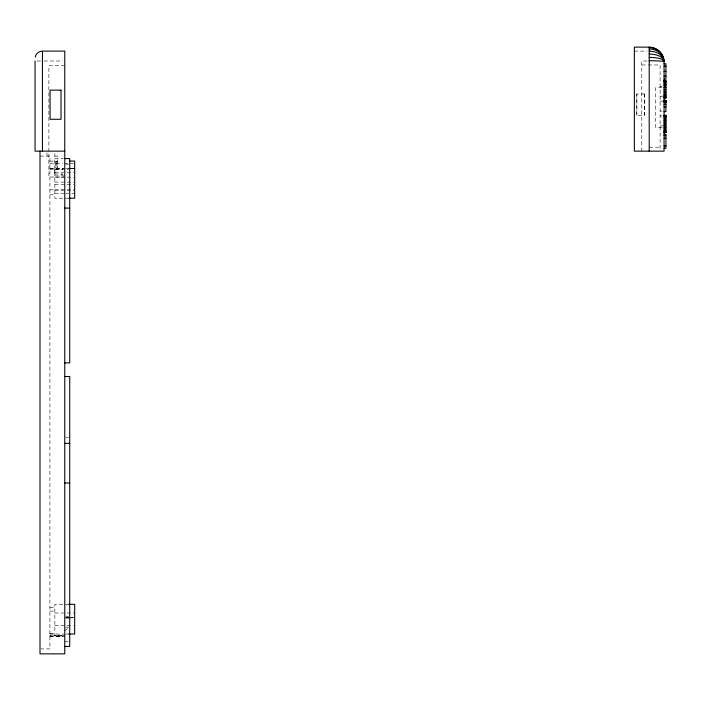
<?xml version="1.0" encoding="UTF-8"?>
<svg xmlns="http://www.w3.org/2000/svg" width="701" height="701" viewBox="0 0 701 701"><rect width="100%" height="100%" fill="white"/><g stroke="black" fill="none" stroke-linecap="round" stroke-linejoin="round"><path stroke-width="0.53" stroke-dasharray="3.5 2.63" d="M49.911 636.245L64.764 636.245L54.862 635.413M54.862 173.462L54.862 168.45L63.511 168.468M64.764 630.62L68.602 627.886M64.764 617.309L66.586 617.599L69.723 616.722M69.723 618.116L73.684 617.467M73.684 163.535L64.764 163.526M65.754 168.529L68.733 168.512M54.862 169.738L68.418 169.73M54.862 172.218L74.674 172.192M54.862 177.169L73.631 177.151M54.862 613.024L74.674 613.007M634.352 51.094L647.084 51.094M37.03 61.005L40.991 61.005M44.067 61.005L62.591 61.005M647.084 61.005L641.783 61.005L641.783 151.144M641.783 64.965L647.172 64.965M648.25 64.965L660.105 64.965L660.105 151.144M64.729 65.587L48.886 65.587L48.886 177.029L64.729 177.029M660.105 86.267L662.086 86.267M662.086 87.756L655.645 87.756L655.645 127.363L662.086 127.363M660.105 96.168L664.066 96.168M660.105 101.119L664.066 101.119M660.105 111.03L662.086 111.03M660.105 115.98L662.086 115.98M660.105 125.882L664.066 125.882M649.205 147.184L660.105 147.184M40.001 156.095L49.911 156.095L49.911 648.916L40.991 648.916M54.862 156.043L57.342 156.043L57.342 168.485M54.862 158.575L63.405 158.575M49.911 161.099L54.862 161.099M57.342 161.09L56.352 161.51M54.862 161.51L57.342 161.51M54.862 162.369L57.342 162.369M54.862 163.473L57.342 163.473M49.911 163.526L62.643 163.526M65.754 164.165L68.733 164.165M54.862 164.209L57.342 164.209M54.862 165.182L57.342 165.094M54.862 167.075L57.342 167.075M49.911 168.485L64.764 168.485M49.911 168.836L54.862 168.485L54.862 171.088M49.911 169.204L62.783 169.204M54.862 174.023L62.853 174.023M54.862 175.907L64.764 175.907M54.862 182.102L73.631 182.102M54.862 184.582L73.631 184.582M54.862 189.533L73.631 189.533M49.911 189.822L54.862 189.822M54.862 190.768L74.674 190.768M54.862 193.248L64.764 193.248M65.754 193.248L74.674 193.248M49.911 194.79L54.862 194.79M62.783 198.199L54.862 198.199L54.862 151.144M64.764 198.199L68.733 198.199M65.754 437.179L68.733 437.179M68.733 604.332L54.862 604.332L54.862 635.833L62.626 635.833M49.911 607.513L54.862 607.513M49.911 611.07L54.862 611.07M65.754 616.722L68.733 616.722M67.62 617.309L69.723 617.309M70.713 617.309L73.684 617.309M65.754 618.116L68.733 618.116M54.862 625.388L73.631 625.388M65.754 627.123L68.733 627.123M49.911 633.248L54.862 633.248M49.911 634.054L64.764 634.054M65.754 634.054L68.733 634.054M64.764 635.413L49.911 635.413L54.862 635.693M49.911 636.526L62.643 636.526M64.764 641.485L69.723 641.485M66.586 617.599L68.672 617.94M60.943 174.023L62.853 174.97M644.237 93.987L644.237 115.358M636.876 93.987L636.876 115.358M47.002 152.923L47.002 156.095M644.64 94.013L636.797 94.013L636.797 115.341L644.64 115.341L644.64 94.013"/><path stroke-width="1.05" d="M69.723 161.107L74.674 161.055L74.674 198.199L68.733 198.199M68.733 168.512L74.674 168.485M649.205 47.133L634.352 47.133L634.352 151.144L664.066 151.144L664.066 61.995L663.558 58.148A14.861 14.835 0 0 0 649.205 47.133L649.205 151.144M664.066 63.756L665.95 63.756L665.95 79.178L664.066 79.178M664.066 66.201L665.95 66.201M664.066 71.379L665.95 71.379M664.066 76.181L665.95 76.181M664.066 80.685L665.95 80.685L665.95 97.991L664.066 97.991M664.066 80.825L665.95 80.825M664.066 81.272L665.95 81.272M664.066 82.008L665.95 82.008M664.066 83.042L665.95 83.042M664.066 84.322L665.95 84.322M664.066 85.802L665.95 85.802M664.066 87.467L665.95 87.467M664.066 89.334L665.95 89.334M664.066 91.209L665.95 91.209M664.066 92.882L665.95 92.882M664.066 94.355L665.95 94.355M664.066 95.634L665.95 95.634M664.066 96.668L665.95 96.668M664.066 97.404L665.95 97.404M664.066 97.842L665.95 97.842M664.066 100.357L665.95 100.357L665.95 111.634L664.066 111.634M664.066 100.453L665.95 100.453M664.066 100.637L665.95 100.637M664.066 101.093L665.95 101.093M664.066 101.189L665.95 101.189M664.066 101.461L665.95 101.461M664.066 101.925L665.95 101.925M664.066 102.574L665.95 102.574M664.066 104.379L665.95 104.379M664.066 106.832L665.95 106.832M664.066 115.314L665.95 115.314L665.95 132.62L664.066 132.62M664.066 115.463L665.95 115.463M664.066 115.902L665.95 115.902M664.066 116.646L665.95 116.646M664.066 117.68L665.95 117.68M664.066 118.96L665.95 118.96M664.066 120.432L665.95 120.432M664.066 122.105L665.95 122.105M664.066 123.972L665.95 123.972M664.066 125.838L665.95 125.838M664.066 127.512L665.95 127.512M664.066 128.993L665.95 128.993M664.066 130.263L665.95 130.263M664.066 131.297L665.95 131.297M664.066 132.033L665.95 132.033M664.066 132.48L665.95 132.48M664.066 134.373L665.95 134.373L665.95 148.261L664.066 148.261M664.066 135.661L665.95 135.661M664.066 138.307L665.95 138.307M664.066 145.799L665.95 145.799M64.764 151.144L35.05 151.144L35.05 61.005M64.764 158.575L69.723 158.575L69.723 362.881L64.764 362.881M64.764 208.101L69.723 208.101M64.764 376.507L69.723 376.507L69.723 646.436L64.764 646.436M64.764 443.365L69.723 443.365M64.764 482.989L69.723 482.989M68.733 604.332L74.674 604.332L74.674 634.054L68.733 634.054M649.205 60.742A14.861 0.973 0 0 1 663.558 61.469C665.161 60.4 661.683 54.082 659.72 52.768A14.791 12.811 0 0 0 649.205 48.965M663.558 61.469L663.961 61.662C663.961 57.946 662.235 54.485 659.72 51.813A14.791 14.292 0 0 0 649.205 47.572M663.961 61.18L662.077 56.474L659.72 54.275A14.791 10.462 0 0 0 649.205 51.173M42.428 51.436L42.428 151.144M40.001 151.144L40.001 653.867L64.764 653.867L64.764 51.094L42.428 51.094C39.046 51.112 35.576 53.74 35.304 57.202M649.205 57.403A14.791 3.829 0 0 1 659.711 58.542L662.077 59.348L663.926 61.005L662.077 57.797L659.72 56.246A14.791 7.396 0 0 0 649.205 54.047M61.022 90.14L50.069 90.14L50.069 119.275L61.022 119.275L61.022 90.14"/></g></svg>
